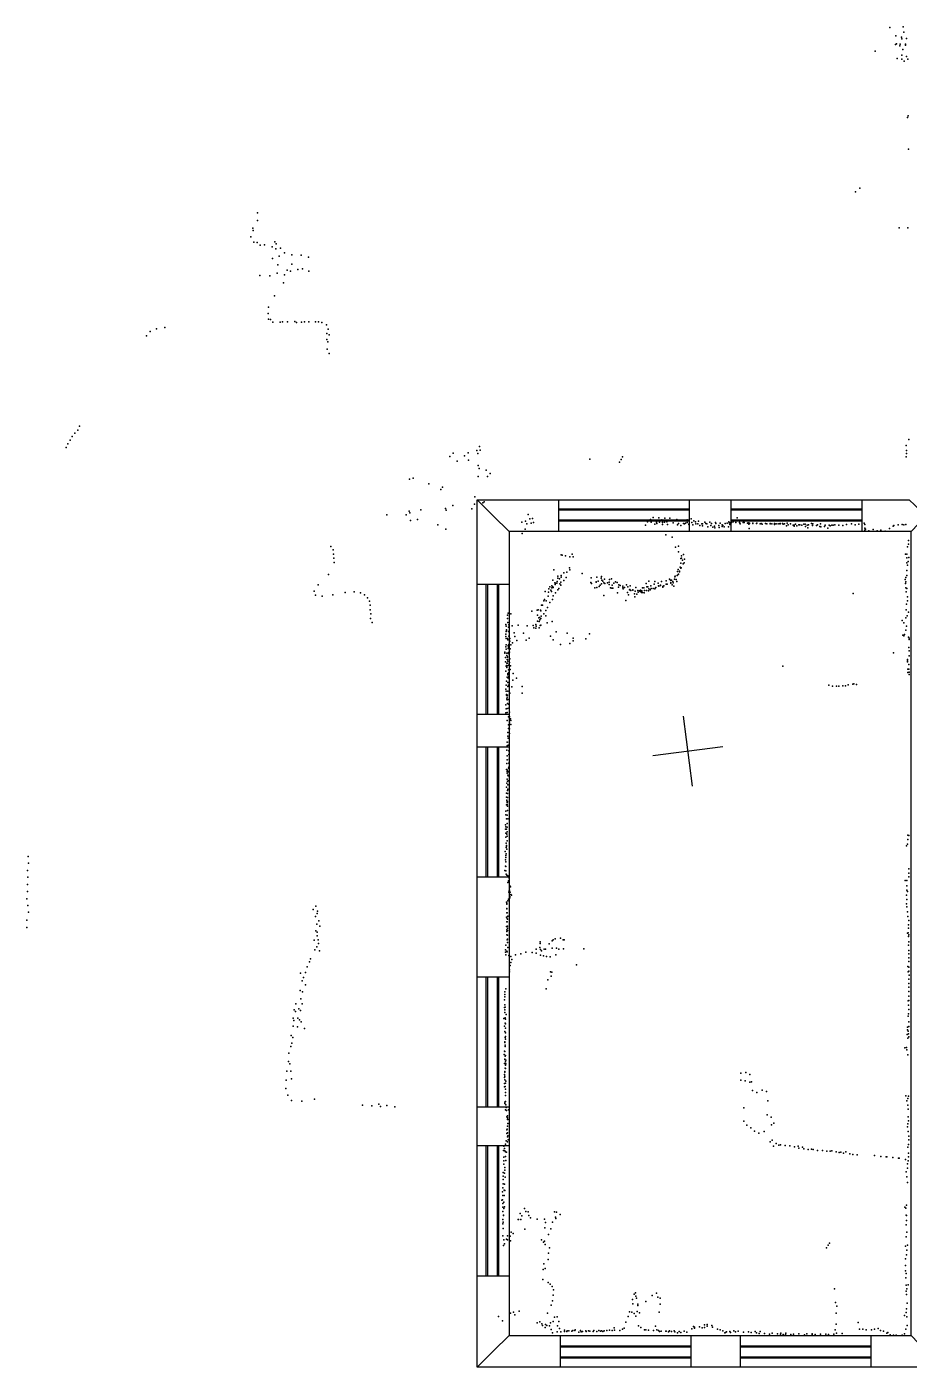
# Model space of a CAD drawing. Header units: millimetres. Extents: x 862 to 13566, y -25564 to -1880.
# Drawn here: x 862 to 5866, y -16928 to -9324 of the extents above; entities that cross this region are included whole.
import ezdxf

# ---------------------------------------------------------------- set-up
doc = ezdxf.new("R2010")
doc.units = ezdxf.units.MM
for name, color, linetype in [('P', 9, 'Continuous'), ('PANOS', 10, 'Continuous'), ('ROOMS', 1, 'Continuous'), ('WALLS', 3, 'Continuous'), ('WINDOWS', 6, 'Continuous')]:
    doc.layers.add(name, color=color, linetype=linetype)

# ---------------------------------------------------------------- blocks, each defined once
blk = doc.blocks.new('1-Standard_45')
for points in [[(-590, 42.9766), (589.999, 42.9766), (589.999, 32.9766), (-590, 32.9766), (-590, 42.9766)], [(-590.014, -44.0958), (589.985, -44.0958), (589.985, -54.0958), (-590.014, -54.0958), (-590.014, -44.0958)]]:
    blk.add_lwpolyline(points)

msp = doc.modelspace()

# ---------------------------------------------------------------- linework, layer by layer
at = {"layer": 'P'}
for p in [(5756, -9327), (5833, -9324), (5788, -9424), (5790, -9376), (5795, -9420), (5816, -9423), (5823, -9383), (5825, -9392), (5836, -9355), (5845, -9429), (5846, -9423), (5852, -9390), (5674, -9463), (5798, -9504), (5814, -9431), (5825, -9484), (5831, -9452), (5852, -9492), (5825, -9508), (5838, -9518), (5858, -9508), (5856, -9839), (5861, -9829), (5863, -10018), (5562, -10261), (5587, -10239), (2171, -10380), (2143, -10466), (2145, -10479), (2171, -10422), (5809, -10464), (5858, -10465), (2132, -10516), (2150, -10546), (2169, -10548), (2186, -10562), (2210, -10561), (2269, -10544), (2277, -10555), (2253, -10572), (2255, -10639), (2274, -10583), (2293, -10625), (2300, -10580), (2324, -10606), (2366, -10617), (2418, -10619), (2459, -10631), (2281, -10721), (2286, -10674), (2339, -10704), (2358, -10710), (2365, -10671), (2400, -10700), (2426, -10697), (2462, -10710), (2184, -10735), (2240, -10736), (2317, -10777), (2323, -10732), (2267, -10851), (2232, -10914), (2230, -10951), (2233, -10983), (2244, -10985), (2257, -10999), (2299, -10999), (2313, -10997), (2340, -10998), (2383, -10996), (2391, -11002), (2419, -11000), (2437, -10997), (2461, -10998), (2500, -10998), (2516, -10998), (2536, -11001), (2561, -11014), (1540, -11078), (1561, -11053), (1597, -11038), (1644, -11029), (2563, -11063), (2563, -11098), (2571, -11039), (2576, -11071), (2565, -11152), (2570, -11111), (2577, -11178), (1135, -11630), (1151, -11612), (1161, -11590), (1095, -11690), (1108, -11669), (1119, -11649), (3430, -11704), (5849, -11700), (5864, -11666), (1085, -11711), (3262, -11761), (3281, -11743), (3345, -11758), (3366, -11741), (3368, -11783), (3415, -11728), (3420, -11745), (3433, -11726), (4055, -11777), (4232, -11778), (4240, -11763), (5849, -11764), (5851, -11745), (5852, -11727), (3302, -11788), (3422, -11813), (3427, -11829), (3467, -11839), (3489, -11859), (4224, -11794), (3032, -11891), (3054, -11884), (3143, -11917), (3220, -11935), (3421, -11875), (3474, -11876), (3211, -11948), (3403, -11991), (3030, -12071), (3035, -12081), (3097, -12065), (3237, -12057), (3240, -12067), (3279, -12040), (3386, -12059), (3402, -12032), (3449, -12024), (3455, -12018), (2904, -12092), (3014, -12092), (3039, -12125), (3077, -12120), (3194, -12149), (3670, -12135), (3691, -12129), (3698, -12143), (3706, -12091), (3714, -12115), (3723, -12140), (3730, -12114), (3736, -12136), (4370, -12151), (4383, -12132), (4400, -12120), (4403, -12135), (4415, -12108), (4423, -12146), (4434, -12134), (4436, -12141), (4443, -12123), (4446, -12109), (4450, -12135), (4464, -12121), (4467, -12137), (4467, -12148), (4479, -12134), (4480, -12111), (4492, -12133), (4496, -12147), (4509, -12112), (4527, -12138), (4535, -12126), (4549, -12120), (4553, -12149), (4559, -12141), (4572, -12154), (4580, -12122), (4586, -12141), (4593, -12144), (4598, -12139), (4608, -12121), (4608, -12137), (4617, -12145), (4617, -12148), (4630, -12115), (4634, -12136), (4639, -12150), (4645, -12127), (4654, -12133), (4656, -12144), (4668, -12143), (4672, -12128), (4679, -12153), (4690, -12143), (4694, -12144), (4694, -12155), (4707, -12135), (4714, -12142), (4719, -12144), (4725, -12161), (4735, -12135), (4742, -12153), (4745, -12141), (4752, -12163), (4763, -12157), (4765, -12166), (4768, -12137), (4770, -12142), (4786, -12154), (4788, -12164), (4794, -12140), (4805, -12149), (4806, -12159), (4809, -12153), (4818, -12160), (4823, -12142), (4835, -12139), (4842, -12161), (4843, -12132), (4845, -12138), (4850, -12148), (4852, -12138), (4857, -12126), (4859, -12136), (4868, -12132), (4883, -12136), (4883, -12136), (4891, -12109), (4905, -12137), (4906, -12140), (4907, -12143), (4924, -12136), (4930, -12137), (4931, -12123), (4950, -12140), (4954, -12138), (4957, -12146), (4960, -12140), (4961, -12141), (4979, -12139), (4980, -12141), (5000, -12142), (5002, -12140), (5022, -12143), (5027, -12142), (5033, -12146), (5052, -12141), (5059, -12143), (5078, -12141), (5078, -12143), (5088, -12144), (5102, -12142), (5103, -12148), (5106, -12143), (5115, -12144), (5128, -12143), (5134, -12142), (5134, -12144), (5148, -12142), (5152, -12146), (5159, -12143), (5170, -12155), (5175, -12139), (5180, -12149), (5194, -12144), (5208, -12152), (5214, -12157), (5215, -12152), (5221, -12146), (5230, -12155), (5240, -12150), (5246, -12149), (5257, -12152), (5269, -12146), (5276, -12146), (5278, -12159), (5288, -12152), (5296, -12149), (5313, -12142), (5318, -12153), (5320, -12143), (5340, -12153), (5346, -12149), (5359, -12159), (5364, -12143), (5366, -12160), (5386, -12158), (5389, -12152), (5412, -12152), (5418, -12155), (5427, -12152), (5435, -12152), (5444, -12150), (5467, -12151), (5490, -12154), (5510, -12148), (5539, -12143), (5560, -12150), (5581, -12146), (5611, -12140), (5614, -12147), (5776, -12157), (5780, -12153), (5804, -12150), (5827, -12147), (5836, -12149), (5848, -12148), (3238, -12174), (3671, -12198), (3689, -12174), (4486, -12207), (4523, -12219), (4959, -12170), (5291, -12167), (5405, -12168), (5614, -12180), (5615, -12169), (5618, -12174), (5638, -12183), (5663, -12175), (5684, -12183), (5705, -12180), (5731, -12185), (5754, -12170), (5863, -12239), (2587, -12273), (2599, -12291), (2602, -12315), (3955, -12316), (4542, -12276), (4558, -12271), (4559, -12303), (4586, -12317), (5845, -12315), (5854, -12316), (5857, -12274), (5863, -12259), (2604, -12339), (2606, -12363), (3892, -12320), (3899, -12322), (3917, -12326), (3939, -12394), (3941, -12331), (3960, -12330), (4568, -12390), (4571, -12341), (4572, -12367), (4574, -12393), (4575, -12339), (4576, -12325), (4580, -12349), (4585, -12371), (4590, -12364), (4593, -12344), (5853, -12337), (5854, -12364), (5856, -12379), (5860, -12358), (5864, -12335), (2573, -12431), (3845, -12463), (3851, -12405), (3869, -12470), (3873, -12441), (3874, -12452), (3884, -12455), (3892, -12436), (3892, -12447), (3907, -12421), (3907, -12466), (3921, -12449), (3925, -12418), (3941, -12404), (4011, -12426), (4063, -12450), (4094, -12446), (4102, -12469), (4119, -12451), (4122, -12442), (4124, -12464), (4128, -12468), (4138, -12458), (4166, -12459), (4179, -12456), (4389, -12468), (4488, -12467), (4507, -12458), (4512, -12463), (4519, -12463), (4536, -12457), (4537, -12445), (4540, -12440), (4544, -12460), (4549, -12470), (4551, -12436), (4552, -12415), (4556, -12402), (4556, -12432), (4559, -12430), (4563, -12416), (4564, -12412), (4571, -12395), (5843, -12460), (5847, -12449), (5853, -12436), (5854, -12408), (2492, -12525), (2514, -12489), (2598, -12546), (2668, -12533), (2719, -12530), (2754, -12535), (3802, -12527), (3820, -12532), (3822, -12512), (3828, -12502), (3834, -12520), (3837, -12528), (3839, -12495), (3840, -12506), (3845, -12502), (3848, -12504), (3857, -12479), (3859, -12488), (3861, -12480), (3861, -12535), (3868, -12481), (3873, -12519), (3880, -12510), (3886, -12484), (3890, -12491), (3891, -12475), (4060, -12476), (4065, -12482), (4083, -12507), (4092, -12473), (4092, -12474), (4094, -12504), (4108, -12500), (4114, -12492), (4121, -12484), (4134, -12478), (4140, -12483), (4155, -12479), (4165, -12475), (4165, -12488), (4173, -12506), (4180, -12509), (4182, -12492), (4185, -12508), (4192, -12481), (4200, -12473), (4210, -12477), (4213, -12536), (4217, -12503), (4220, -12489), (4227, -12493), (4243, -12498), (4243, -12507), (4244, -12512), (4252, -12505), (4263, -12489), (4268, -12533), (4271, -12502), (4281, -12518), (4282, -12517), (4284, -12495), (4287, -12522), (4299, -12520), (4300, -12519), (4309, -12540), (4312, -12525), (4317, -12504), (4322, -12543), (4328, -12522), (4330, -12531), (4337, -12523), (4340, -12528), (4343, -12520), (4347, -12530), (4349, -12533), (4351, -12523), (4353, -12507), (4354, -12534), (4362, -12506), (4363, -12536), (4366, -12522), (4375, -12482), (4376, -12521), (4379, -12501), (4385, -12502), (4387, -12524), (4389, -12513), (4398, -12518), (4401, -12495), (4403, -12510), (4415, -12510), (4421, -12486), (4423, -12512), (4424, -12471), (4427, -12507), (4429, -12504), (4443, -12480), (4445, -12495), (4447, -12498), (4456, -12492), (4456, -12494), (4462, -12471), (4470, -12499), (4470, -12503), (4475, -12496), (4489, -12485), (4494, -12486), (4514, -12477), (4515, -12481), (4523, -12489), (4526, -12471), (4527, -12478), (4532, -12497), (5548, -12538), (5846, -12483), (5848, -12472), (5848, -12506), (5849, -12530), (5853, -12511), (2499, -12548), (2537, -12554), (2778, -12547), (2795, -12563), (2806, -12582), (2809, -12606), (3781, -12606), (3787, -12606), (3794, -12581), (3799, -12572), (3808, -12581), (3815, -12618), (3818, -12554), (3829, -12589), (3844, -12573), (3848, -12553), (4135, -12551), (4259, -12579), (4274, -12547), (4310, -12558), (5852, -12599), (5856, -12581), (5857, -12557), (2810, -12631), (2812, -12681), (2813, -12655), (3589, -12661), (3589, -12681), (3592, -12650), (3607, -12654), (3727, -12640), (3757, -12634), (3759, -12661), (3759, -12695), (3763, -12632), (3766, -12676), (3767, -12697), (3769, -12675), (3771, -12688), (3775, -12633), (3777, -12637), (3778, -12681), (3780, -12668), (3795, -12654), (3805, -12635), (3805, -12665), (3842, -12698), (5827, -12693), (5848, -12676), (5850, -12631), (5855, -12665), (5863, -12645), (2821, -12703), (3578, -12770), (3579, -12714), (3580, -12725), (3581, -12755), (3582, -12748), (3583, -12745), (3591, -12703), (3593, -12730), (3593, -12755), (3595, -12716), (3614, -12722), (3626, -12762), (3648, -12719), (3679, -12763), (3699, -12722), (3733, -12720), (3737, -12734), (3749, -12715), (3749, -12736), (3750, -12725), (3768, -12734), (3774, -12720), (3778, -12718), (3814, -12706), (3864, -12756), (3926, -12764), (4053, -12768), (5836, -12705), (5840, -12772), (5848, -12747), (5851, -12724), (3578, -12783), (3579, -12842), (3580, -12795), (3581, -12831), (3589, -12795), (3590, -12802), (3592, -12833), (3592, -12850), (3593, -12842), (3595, -12781), (3595, -12829), (3596, -12831), (3602, -12794), (3602, -12809), (3608, -12831), (3616, -12818), (3630, -12782), (3641, -12805), (3694, -12804), (3712, -12793), (3832, -12780), (3848, -12802), (3889, -12828), (3941, -12823), (3960, -12792), (3961, -12807), (4033, -12796), (5831, -12775), (5836, -12779), (5863, -12787), (5865, -12846), (5866, -12793), (5866, -12800), (3573, -12877), (3574, -12871), (3576, -12902), (3576, -12926), (3581, -12854), (3584, -12878), (3585, -12890), (3586, -12913), (3589, -12899), (3589, -12900), (3589, -12913), (3591, -12923), (3593, -12879), (3594, -12874), (3599, -12871), (3601, -12909), (3604, -12853), (5778, -12875), (5856, -12920), (5857, -12914), (5857, -12926), (5866, -12865), (5866, -12892), (3579, -12980), (3581, -12951), (3583, -12947), (3584, -12935), (3584, -12958), (3587, -12949), (3588, -12934), (3590, -12997), (3590, -13000), (3591, -12992), (3593, -12946), (3593, -12972), (3596, -12988), (3599, -12931), (3603, -12970), (3605, -12950), (3621, -12993), (5149, -12951), (5858, -12968), (5859, -12987), (5864, -12942), (5864, -12968), (5866, -12986), (5866, -12998), (3581, -13059), (3582, -13037), (3586, -13014), (3591, -13018), (3591, -13043), (3591, -13067), (3593, -13044), (3593, -13058), (3595, -13009), (3597, -13023), (3612, -13068), (3619, -13031), (3640, -13019), (3671, -13066), (5411, -13059), (5431, -13064), (5454, -13065), (5467, -13065), (5490, -13062), (5505, -13062), (5521, -13057), (5547, -13053), (5552, -13052), (5568, -13056), (3579, -13081), (3581, -13093), (3582, -13111), (3583, -13115), (3584, -13137), (3584, -13138), (3586, -13127), (3586, -13143), (3589, -13116), (3590, -13140), (3591, -13093), (3602, -13104), (3672, -13105), (3579, -13171), (3579, -13215), (3581, -13193), (3586, -13191), (3587, -13214), (3589, -13163), (3593, -13166), (3595, -13190), (3599, -13212), (3587, -13260), (3594, -13238), (3594, -13284), (3594, -13305), (3599, -13236), (3599, -13239), (3599, -13272), (3600, -13307), (3605, -13250), (3607, -13282), (3608, -13260), (3608, -13283), (3586, -13382), (3590, -13327), (3591, -13349), (3592, -13360), (3598, -13382), (3600, -13333), (3584, -13408), (3585, -13427), (3586, -13404), (3592, -13400), (3596, -13431), (3596, -13453), (3584, -13504), (3586, -13460), (3586, -13482), (3594, -13529), (3595, -13525), (3596, -13501), (3598, -13479), (3582, -13537), (3587, -13548), (3587, -13559), (3587, -13592), (3588, -13603), (3589, -13542), (3590, -13570), (3592, -13574), (3593, -13601), (3594, -13551), (3582, -13638), (3582, -13671), (3584, -13615), (3588, -13657), (3588, -13674), (3590, -13625), (3590, -13649), (3582, -13694), (3582, -13738), (3585, -13712), (3585, -13715), (3586, -13724), (3587, -13736), (3588, -13697), (3588, -13746), (3589, -13721), (3578, -13773), (3579, -13795), (3583, -13817), (3586, -13797), (3589, -13770), (3590, -13817), (3576, -13852), (3576, -13875), (3578, -13863), (3579, -13898), (3582, -13876), (3582, -13900), (3585, -13905), (3586, -13915), (3587, -13843), (3587, -13865), (3587, -13891), (5859, -13909), (5864, -13911), (3579, -13921), (3580, -13956), (3580, -13979), (3583, -13968), (3583, -13973), (3585, -13990), (3587, -13942), (5852, -13970), (5856, -13960), (5859, -13935), (869, -14031), (3575, -14003), (3576, -14049), (3578, -14026), (3578, -14026), (3578, -14061), (3579, -14036), (3579, -14061), (3581, -14016), (866, -14111), (871, -14068), (3574, -14110), (3576, -14086), (3578, -14087), (3579, -14112), (3581, -14132), (3584, -14136), (3590, -14140), (5865, -14101), (5865, -14126), (865, -14190), (867, -14149), (3591, -14179), (3594, -14169), (3596, -14170), (3597, -14154), (3598, -14174), (3602, -14198), (3606, -14203), (5844, -14168), (5854, -14167), (5854, -14197), (5865, -14147), (862, -14272), (865, -14230), (3582, -14290), (3590, -14283), (3594, -14273), (3595, -14233), (3597, -14225), (3600, -14222), (3601, -14266), (3602, -14258), (3604, -14233), (3607, -14246), (3610, -14250), (5852, -14250), (5853, -14275), (5854, -14221), (5856, -14229), (867, -14309), (872, -14346), (2486, -14332), (2500, -14371), (2502, -14313), (2509, -14355), (2510, -14341), (3584, -14296), (3584, -14325), (3584, -14327), (3585, -14302), (3585, -14351), (3587, -14350), (3591, -14370), (5852, -14299), (5853, -14316), (5856, -14344), (862, -14393), (863, -14434), (2507, -14414), (2518, -14395), (2524, -14426), (3583, -14376), (3583, -14428), (3584, -14378), (3584, -14402), (3585, -14447), (3586, -14402), (3588, -14438), (3589, -14387), (3589, -14426), (5859, -14372), (5862, -14418), (5862, -14437), (5865, -14394), (2492, -14505), (2501, -14452), (2509, -14460), (2509, -14481), (2514, -14504), (3584, -14457), (3584, -14476), (3587, -14504), (3588, -14519), (3589, -14451), (3589, -14477), (3589, -14499), (3774, -14515), (3842, -14510), (3848, -14504), (3859, -14498), (3888, -14495), (3904, -14504), (3910, -14504), (5856, -14465), (5861, -14464), (5863, -14484), (5864, -14475), (5865, -14515), (2496, -14561), (2507, -14543), (2516, -14525), (2522, -14567), (3577, -14561), (3577, -14574), (3578, -14588), (3579, -14533), (3584, -14568), (3586, -14572), (3590, -14547), (3595, -14592), (3608, -14598), (3633, -14589), (3663, -14583), (3692, -14573), (3728, -14576), (3750, -14557), (3750, -14579), (3772, -14547), (3774, -14525), (3775, -14559), (3775, -14591), (3782, -14566), (3792, -14595), (3796, -14557), (3803, -14557), (3810, -14599), (3824, -14527), (3842, -14550), (3863, -14589), (3866, -14551), (3880, -14556), (3905, -14555), (4022, -14554), (5862, -14533), (5864, -14584), (5865, -14564), (2452, -14656), (2465, -14628), (2471, -14612), (3600, -14674), (3603, -14649), (3607, -14633), (3612, -14615), (3831, -14600), (3979, -14645), (5859, -14654), (5864, -14605), (5864, -14659), (5865, -14627), (2415, -14693), (2424, -14736), (2431, -14717), (2442, -14689), (3599, -14686), (3817, -14731), (3832, -14685), (3835, -14709), (3840, -14687), (5860, -14686), (5865, -14682), (5865, -14727), (5865, -14751), (5866, -14704), (2413, -14791), (2425, -14799), (2442, -14759), (3574, -14798), (3574, -14813), (3574, -14827), (3578, -14781), (3808, -14781), (5865, -14773), (5865, -14797), (5865, -14823), (2378, -14900), (2388, -14866), (2405, -14895), (2414, -14904), (2416, -14838), (2424, -14867), (3571, -14887), (3572, -14844), (3574, -14872), (3574, -14901), (3575, -14886), (5861, -14850), (5862, -14875), (5864, -14847), (5864, -14898), (2373, -14948), (2377, -14961), (2385, -14911), (2399, -14948), (2408, -14958), (2418, -14968), (3568, -14950), (3573, -14916), (3575, -14946), (3575, -14976), (3576, -14980), (3577, -14954), (3580, -14927), (5861, -14936), (5863, -14924), (5864, -14968), (2361, -15046), (2373, -14993), (2398, -14998), (2437, -15007), (3572, -14993), (3573, -15023), (3576, -15005), (3577, -15031), (3577, -15052), (5855, -15041), (5856, -15000), (5856, -15014), (5861, -15021), (5863, -15037), (5864, -14995), (5864, -15054), (2360, -15109), (2366, -15089), (2370, -15057), (3574, -15083), (3574, -15086), (3575, -15057), (3575, -15101), (3575, -15109), (3577, -15068), (5842, -15117), (5852, -15115), (5854, -15127), (5859, -15062), (2347, -15194), (2349, -15147), (2353, -15208), (3569, -15154), (3571, -15205), (3572, -15135), (3573, -15137), (3574, -15180), (3574, -15182), (3575, -15163), (3577, -15160), (3577, -15196), (3578, -15186), (3579, -15207), (5859, -15157), (2336, -15249), (2359, -15248), (3572, -15267), (3573, -15250), (3573, -15277), (3574, -15255), (3575, -15231), (3576, -15214), (3576, -15234), (4911, -15260), (4940, -15256), (4962, -15267), (2331, -15347), (2332, -15299), (2364, -15292), (3571, -15337), (3572, -15285), (3572, -15318), (3573, -15297), (3575, -15335), (3576, -15317), (3576, -15350), (3578, -15305), (4912, -15299), (4937, -15303), (4962, -15311), (4972, -15309), (4978, -15359), (5033, -15357), (2343, -15385), (2364, -15416), (2421, -15418), (2493, -15408), (2859, -15436), (3573, -15425), (3574, -15432), (3576, -15369), (3576, -15386), (3576, -15420), (5002, -15369), (5058, -15365), (5065, -15417), (5848, -15389), (5854, -15417), (5859, -15403), (5863, -15391), (2765, -15442), (2818, -15445), (2868, -15450), (2903, -15444), (2950, -15451), (3576, -15468), (3578, -15439), (3580, -15455), (3582, -15471), (3585, -15507), (3588, -15502), (3594, -15468), (4929, -15457), (5061, -15496), (5083, -15510), (5859, -15442), (5860, -15464), (5860, -15507), (3585, -15582), (3587, -15577), (3588, -15523), (3589, -15514), (3589, -15560), (3590, -15522), (3590, -15545), (4928, -15532), (4946, -15555), (4969, -15570), (5085, -15553), (5099, -15543), (5857, -15565), (5859, -15548), (5862, -15531), (3576, -15662), (3581, -15644), (3584, -15603), (3588, -15599), (3589, -15622), (3589, -15650), (3590, -15615), (3592, -15638), (4989, -15590), (5013, -15600), (5044, -15591), (5078, -15649), (5090, -15640), (5112, -15659), (5860, -15591), (5865, -15618), (5865, -15639), (3565, -15698), (3568, -15675), (3568, -15737), (3571, -15687), (3573, -15701), (3576, -15707), (3577, -15732), (3582, -15709), (5097, -15675), (5127, -15668), (5136, -15667), (5163, -15671), (5190, -15673), (5216, -15678), (5236, -15675), (5241, -15685), (5261, -15680), (5268, -15689), (5294, -15693), (5312, -15691), (5321, -15693), (5347, -15698), (5374, -15698), (5400, -15702), (5418, -15702), (5427, -15700), (5453, -15706), (5469, -15711), (5479, -15708), (5494, -15714), (5507, -15706), (5530, -15717), (5546, -15721), (5572, -15724), (5669, -15727), (5705, -15732), (5735, -15735), (5740, -15734), (5774, -15739), (5858, -15680), (5862, -15734), (5863, -15665), (5863, -15714), (3567, -15757), (3568, -15776), (3573, -15796), (3573, -15810), (3579, -15755), (5805, -15743), (5809, -15742), (5845, -15749), (5856, -15799), (5857, -15774), (5861, -15757), (3563, -15844), (3563, -15888), (3564, -15823), (3564, -15864), (3572, -15828), (3572, -15889), (3575, -15851), (5849, -15820), (5854, -15848), (5857, -15880), (3560, -15934), (3562, -15910), (3562, -15955), (3570, -15923), (3570, -15954), (3573, -15926), (3557, -15980), (3560, -15979), (3562, -16000), (3562, -16021), (3562, -16044), (3568, -15992), (3568, -16028), (3571, -16019), (3684, -16027), (5842, -16021), (5847, -16025), (5852, -16008), (3562, -16091), (3562, -16115), (3563, -16106), (3565, -16065), (3565, -16067), (3649, -16090), (3651, -16090), (3660, -16057), (3663, -16090), (3670, -16069), (3692, -16045), (3705, -16046), (3710, -16068), (3719, -16080), (3757, -16089), (3798, -16089), (3804, -16107), (3844, -16106), (3855, -16046), (3861, -16077), (3863, -16084), (3866, -16049), (3887, -16062), (5849, -16065), (5851, -16095), (5852, -16067), (3561, -16183), (3564, -16141), (3589, -16182), (3603, -16184), (3609, -16162), (3621, -16170), (3687, -16145), (3800, -16137), (3820, -16175), (3834, -16144), (5849, -16121), (5849, -16189), (5853, -16163), (3566, -16238), (3567, -16205), (3572, -16229), (3583, -16201), (3588, -16206), (3606, -16211), (3782, -16206), (3792, -16218), (3798, -16214), (3801, -16232), (3826, -16251), (5398, -16251), (5407, -16235), (5415, -16224), (5845, -16242), (5854, -16265), (5857, -16236), (3795, -16342), (3818, -16318), (3821, -16282), (5845, -16314), (5851, -16291), (3791, -16374), (3801, -16369), (5846, -16351), (5846, -16381), (5848, -16422), (5850, -16397), (3789, -16431), (3818, -16447), (3831, -16457), (3842, -16471), (3849, -16489), (5443, -16484), (5850, -16462), (5850, -16497), (5854, -16484), (5860, -16460), (3844, -16552), (3848, -16519), (4297, -16545), (4299, -16568), (4306, -16513), (4315, -16507), (4317, -16526), (4319, -16537), (4327, -16571), (4373, -16555), (4408, -16522), (4434, -16508), (4440, -16530), (4454, -16537), (4454, -16570), (5448, -16561), (5851, -16515), (5855, -16565), (3538, -16641), (3605, -16621), (3623, -16616), (3629, -16631), (3655, -16610), (3815, -16622), (3835, -16577), (3854, -16644), (3870, -16642), (4272, -16640), (4280, -16614), (4294, -16615), (4306, -16624), (4317, -16639), (4324, -16613), (4327, -16579), (4336, -16620), (4449, -16616), (5453, -16621), (5457, -16582), (5840, -16634), (5850, -16617), (5851, -16597), (5853, -16642), (3560, -16666), (3756, -16676), (3771, -16671), (3783, -16682), (3786, -16692), (3802, -16702), (3803, -16686), (3812, -16691), (3812, -16692), (3826, -16693), (3832, -16676), (3836, -16714), (3848, -16668), (3869, -16727), (3872, -16694), (3879, -16669), (3884, -16709), (3890, -16727), (3912, -16718), (3912, -16726), (3925, -16725), (3927, -16721), (3936, -16721), (3954, -16724), (3958, -16719), (3971, -16720), (3972, -16717), (3992, -16729), (4003, -16719), (4006, -16727), (4014, -16726), (4032, -16721), (4035, -16726), (4047, -16721), (4056, -16724), (4075, -16726), (4078, -16720), (4095, -16726), (4107, -16720), (4115, -16724), (4121, -16722), (4128, -16725), (4136, -16722), (4152, -16719), (4167, -16718), (4181, -16719), (4193, -16704), (4196, -16718), (4226, -16719), (4241, -16712), (4250, -16706), (4260, -16673), (4332, -16693), (4345, -16702), (4365, -16717), (4373, -16717), (4387, -16718), (4416, -16719), (4428, -16696), (4435, -16717), (4445, -16720), (4450, -16725), (4459, -16724), (4486, -16724), (4488, -16724), (4502, -16728), (4503, -16726), (4507, -16721), (4518, -16726), (4533, -16722), (4538, -16728), (4561, -16725), (4590, -16723), (4634, -16710), (4643, -16698), (4648, -16701), (4649, -16707), (4677, -16699), (4692, -16704), (4705, -16687), (4706, -16702), (4720, -16686), (4721, -16696), (4747, -16692), (4750, -16701), (4779, -16712), (4794, -16717), (4809, -16721), (4831, -16728), (4850, -16726), (4872, -16722), (4882, -16727), (4897, -16724), (4927, -16729), (4956, -16728), (4993, -16725), (5021, -16725), (5446, -16716), (5453, -16684), (5578, -16675), (5584, -16712), (5604, -16712), (5622, -16717), (5653, -16716), (5669, -16713), (5691, -16709), (5703, -16719), (5720, -16723), (5847, -16713), (5855, -16692), (3844, -16733), (4553, -16733), (4571, -16731), (4605, -16730), (4820, -16733), (4824, -16731), (4853, -16732), (4970, -16731), (5001, -16734), (5015, -16737), (5046, -16737), (5075, -16740), (5090, -16736), (5120, -16738), (5136, -16740), (5139, -16735), (5151, -16742), (5165, -16742), (5166, -16735), (5196, -16742), (5211, -16741), (5241, -16739), (5273, -16745), (5286, -16739), (5317, -16738), (5317, -16742), (5333, -16742), (5363, -16740), (5394, -16741), (5409, -16742), (5440, -16740), (5455, -16736), (5486, -16737), (5740, -16736), (5746, -16731), (5759, -16744), (5777, -16746), (5793, -16746), (5826, -16747), (5839, -16738)]:
    msp.add_point(p, dxfattribs=at)
at = {"layer": 'PANOS'}
for points in [[(4636.72, -13631.9), (4585.88, -13235.2)], [(4809.68, -13408.1), (4412.92, -13459)]]:
    msp.add_lwpolyline(points, dxfattribs=at)
at = {"layer": 'ROOMS'}
msp.add_lwpolyline([(5877.07, -12661.4), (5877.12, -12187.6), (3597.12, -12187.6), (3597.12, -16748.1), (5877.07, -16748.1), (5877.07, -12661.4)], close=True, dxfattribs=at)
at = {"layer": 'WALLS'}
for points in [[(5877.12, -12187.6), (3597.12, -12187.6), (3507.12, -12097.6), (3417.12, -12007.6), (5867.12, -12007.6), (5962.13, -12097.6), (5877.12, -12187.6)], [(3597.12, -12187.6), (3597.12, -16748.1), (3507.12, -16838.1), (3417.12, -16928.1), (3417.12, -12007.6), (3507.12, -12097.6), (3597.12, -12187.6)], [(3597.12, -16748.1), (5877.07, -16748.1), (5962.07, -16838.1), (5962.07, -16928.1), (3417.12, -16928.1), (3507.12, -16838.1), (3597.12, -16748.1)]]:
    msp.add_lwpolyline(points, dxfattribs=at)
at = {"layer": 'WINDOWS'}
for points in [[(4619.51, -12187.6), (3879.51, -12187.6), (3879.51, -12007.6), (4619.51, -12007.6), (4619.51, -12187.6)], [(5597.59, -12187.6), (4857.59, -12187.6), (4857.59, -12007.6), (5597.59, -12007.6), (5597.59, -12187.6)], [(3597.12, -12486.1), (3597.12, -13226.1), (3417.12, -13226.1), (3417.12, -12486.1), (3597.12, -12486.1)], [(3597.12, -13408.4), (3597.12, -14148.4), (3417.12, -14148.4), (3417.12, -13408.4), (3597.12, -13408.4)], [(3597.12, -14713.7), (3597.12, -15453.7), (3417.12, -15453.7), (3417.12, -14713.7), (3597.12, -14713.7)], [(3597.12, -15670.9), (3597.12, -16410.9), (3417.12, -16410.9), (3417.12, -15670.9), (3597.12, -15670.9)], [(3888.14, -16748.1), (4628.14, -16748.1), (4628.14, -16928.1), (3888.14, -16928.1), (3888.14, -16748.1)], [(4909.4, -16748.1), (5649.4, -16748.1), (5649.4, -16928.1), (4909.4, -16928.1), (4909.4, -16748.1)]]:
    msp.add_lwpolyline(points, dxfattribs=at)

# ---------------------------------------------------------------- block references
at = {"layer": 'WINDOWS', "xscale": 0.627119, "yscale": 0.72}
for p, rotation in [((4249.51, -12097.6), 180), ((5227.59, -12097.6), 180), ((3507.12, -12856.1), 270), ((3507.12, -13778.4), 270), ((3507.12, -15083.7), 270), ((3507.12, -16040.9), 270)]:
    msp.add_blockref('1-Standard_45', p, dxfattribs=dict(at, rotation=rotation))
for p in [(4258.14, -16838.1), (5279.4, -16838.1)]:
    msp.add_blockref('1-Standard_45', p, dxfattribs=at)

doc.saveas('drawing.dxf')
